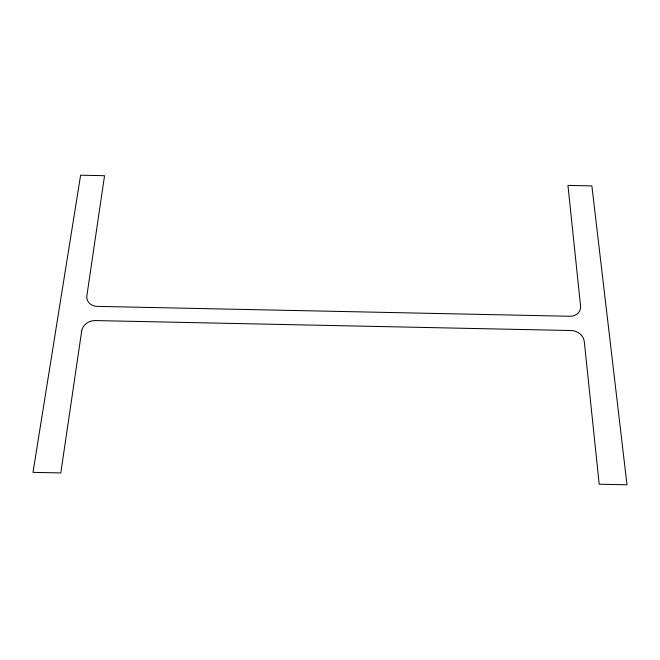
<?xml version="1.0" encoding="UTF-8"?>
<svg xmlns="http://www.w3.org/2000/svg" width="660" height="660" viewBox="0 0 660 660"><rect width="100%" height="100%" fill="white"/><g stroke="black" fill="none" stroke-linecap="round" stroke-linejoin="round"><path stroke-width="0.99" d="M81.683 331.056L60.803 472.939L33 472.362L80.619 175.197L104.544 175.7L86.889 295.647A11.995 10.213 -19.5 0 0 97.127 306.372L569.877 316.272A11.995 10.213 21.9 0 0 580.561 305.992L567.946 185.402L591.871 185.905L627 484.803L599.197 484.217L584.281 341.583A12.251 10.552 24.4 0 0 571.288 330.536L95.131 320.562A12.251 10.552 -22 0 0 81.683 331.056"/></g></svg>
